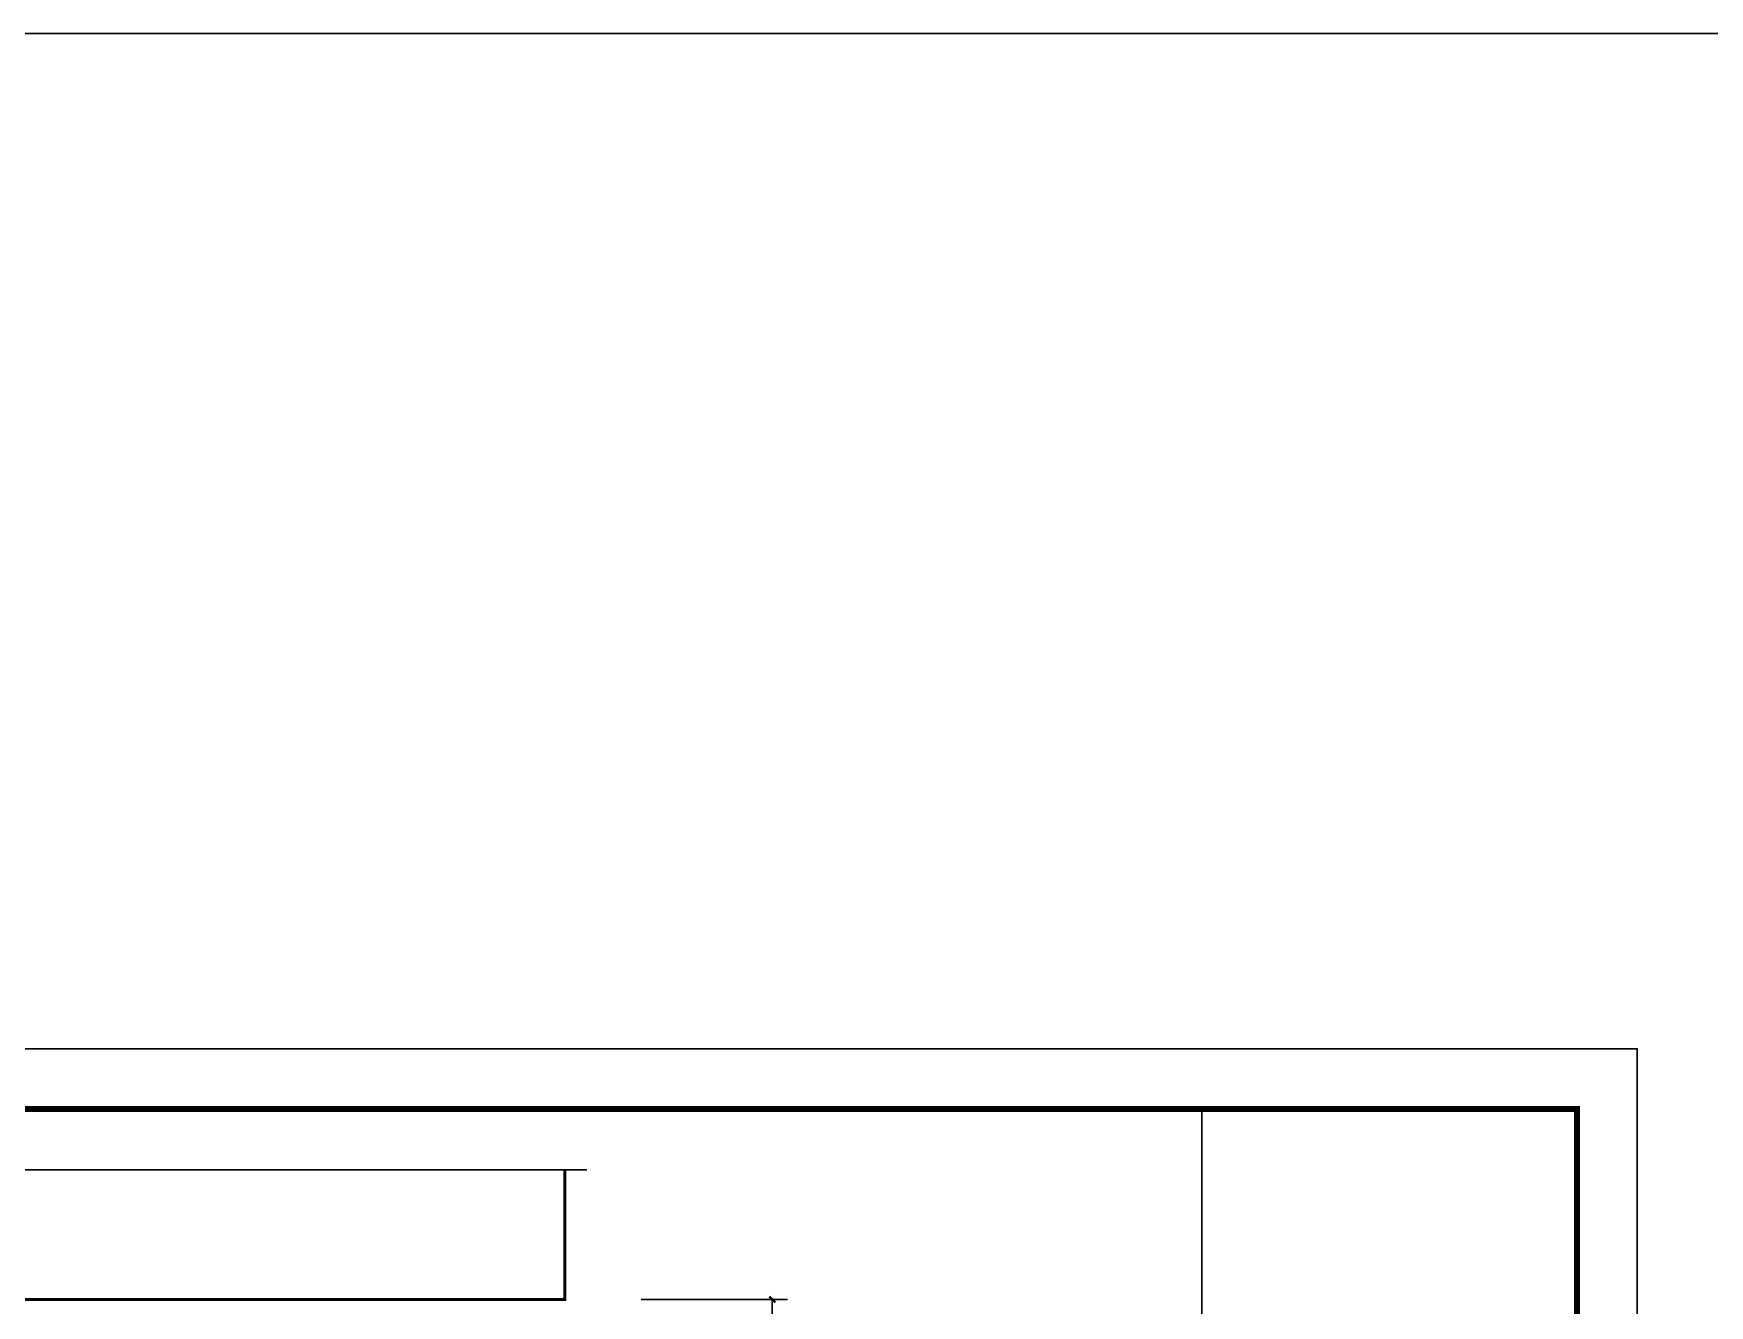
# Model space of a CAD drawing. Extents: x 8254 to 366479, y -216343 to -120021.
# Drawn here: x 292868 to 320721, y -141157 to -120021 of the extents above; entities that cross this region are included whole.
import ezdxf

# ---------------------------------------------------------------- set-up
doc = ezdxf.new("R2010")
doc.units = 0
doc.header["$LTSCALE"] = 500
doc.header["$MEASUREMENT"] = 0
doc.layers.get('0').update_dxf_attribs({"linetype": 'CONTINUOUS'})
doc.layers.get('Defpoints').update_dxf_attribs({"linetype": 'CONTINUOUS'})
for name, color, linetype in [('DIM_SYMB', 3, 'CONTINUOUS'), ('PUB_DIM', 3, 'CONTINUOUS'), ('PUB_TITLE', 4, 'CONTINUOUS')]:
    doc.layers.add(name, color=color, linetype=linetype)
doc.styles.add('_TCH_DIM_T3', font='SIMPLEX', dxfattribs={"width": 0.705882, "bigfont": 'GBCBIG'})
doc.dimstyles.new('_TCH_ARCH&&100', dxfattribs={"dimtxt": 297.5, "dimasz": 100, "dimexe": 250, "dimexo": 300, "dimgap": 126.25, "dimtad": 1, "dimlfac": 0.001, "dimzin": 0, "dimdsep": 46, "dimtxsty": '_TCH_DIM_T3', "dimblk": 'ARCHTICK', "dimcen": 0.09, "dimclrt": 7, "dimazin": 2, "dimtfac": 1, "dimtix": 1, "dimtmove": 2, "dimatfit": 3, "dimfxl": 0, "dimtolj": 1, "dimtzin": 0, "dimarcsym": 0})

# ---------------------------------------------------------------- blocks, each defined once
blk = doc.blocks.new('GRTHRTH')
at = {"color": 251, "const_width": 50}
blk.add_lwpolyline([(301699.227, -138904.538), (301699.227, -141055.504), (257329.227, -141055.504), (257329.227, -138904.538)], dxfattribs=at)
at = {"layer": 'DIM_SYMB', "color": 251}
blk.add_lwpolyline([(257032.299, -138904.538), (279434.752, -138904.538), (279511.186, -138694.538), (279585.243, -139114.538), (279659.752, -138904.538), (302062.205, -138904.538)], dxfattribs=at)
blk = doc.blocks.new('_ArchTick')
at = {"color": 0, "linetype": 'ByBlock', "const_width": 0.4}
blk.add_lwpolyline([(-0.5, -0.5), (0.5, 0.5)], dxfattribs=at)
blk = doc.blocks.new('*D83')
at = {"layer": 'Defpoints', "color": 0}
for p in [(302664, -141056), (305146, -141056), (302664, -144706)]:
    blk.add_point(p, dxfattribs=at)
at = {"layer": 'PUB_DIM', "color": 0, "lineweight": -2}
for p, q in [((302964, -141056), (305396, -141056)), ((305146, -144706), (305146, -141056)), ((302964, -144706), (305396, -144706))]:
    blk.add_line(p, q, dxfattribs=at)
at = {"layer": 'PUB_DIM', "color": 0, "lineweight": -2, "xscale": 100, "yscale": 100, "zscale": 100}
for p, rotation in [((305146, -141056), 90), ((305146, -144706), 270)]:
    blk.add_blockref('_ArchTick', p, dxfattribs=dict(at, rotation=rotation))
at = {"layer": 'PUB_DIM', "color": 7, "insert": (304871, -142881), "char_height": 297.5, "attachment_point": 5, "rotation": 90, "style": '_TCH_DIM_T3'}
blk.add_mtext('\\A1;3600', dxfattribs=at)

msp = doc.modelspace()

# ---------------------------------------------------------------- linework, layer by layer
at = {"color": 7}
for p, q in [((312285.188, -137891.405), (318521.08, -137891.405)), ((318521.08, -137891.405), (318521.08, -177891.405)), ((318521.08, -137891.405), (318521.08, -177891.405))]:
    msp.add_line(p, q, dxfattribs=at)
at = {"color": 1}
msp.add_lwpolyline([(8253.919, -120020.811), (366478.78, -120020.811), (366478.78, -216343.485), (8253.919, -216343.485)], close=True, dxfattribs=at)
at = {"layer": 'PUB_TITLE', "color": 7}
for p, q in [((312285.188, -177891.405), (312285.188, -137891.405)), ((318521.08, -177891.405), (318521.08, -137891.405)), ((318521.08, -177891.405), (318521.08, -137891.405)), ((318521.08, -177891.405), (318521.08, -137891.405)), ((318521.08, -177891.405), (318521.08, -137891.405))]:
    msp.add_line(p, q, dxfattribs=at)
at = {"layer": 'PUB_TITLE'}
msp.add_lwpolyline([(245221.08, -178891.405), (319521.08, -178891.405), (319521.08, -136891.405), (245221.08, -136891.405)], close=True, dxfattribs=at)
at = {"layer": 'PUB_TITLE', "const_width": 100}
msp.add_lwpolyline([(247721.08, -177891.405), (318521.08, -177891.405), (318521.08, -137891.405), (247721.08, -137891.405)], close=True, dxfattribs=at)

# ---------------------------------------------------------------- block references
msp.add_blockref('GRTHRTH', (0, 0))

# ---------------------------------------------------------------- dimensions: what is measured, and where the dimension line sits
at = {"layer": 'PUB_DIM'}
dim = msp.add_aligned_dim(p1=(302664.227, -144705.504), p2=(302664.227, -141055.504), distance=-2481.62, text='3600', dimstyle='_TCH_ARCH&&100', override={"dimpost": 'M'}, dxfattribs=at)
dim.commit()
dim.dimension.update_dxf_attribs({"geometry": '*D83', "text_midpoint": (304870.847, -142880.504)})

doc.saveas('drawing.dxf')
